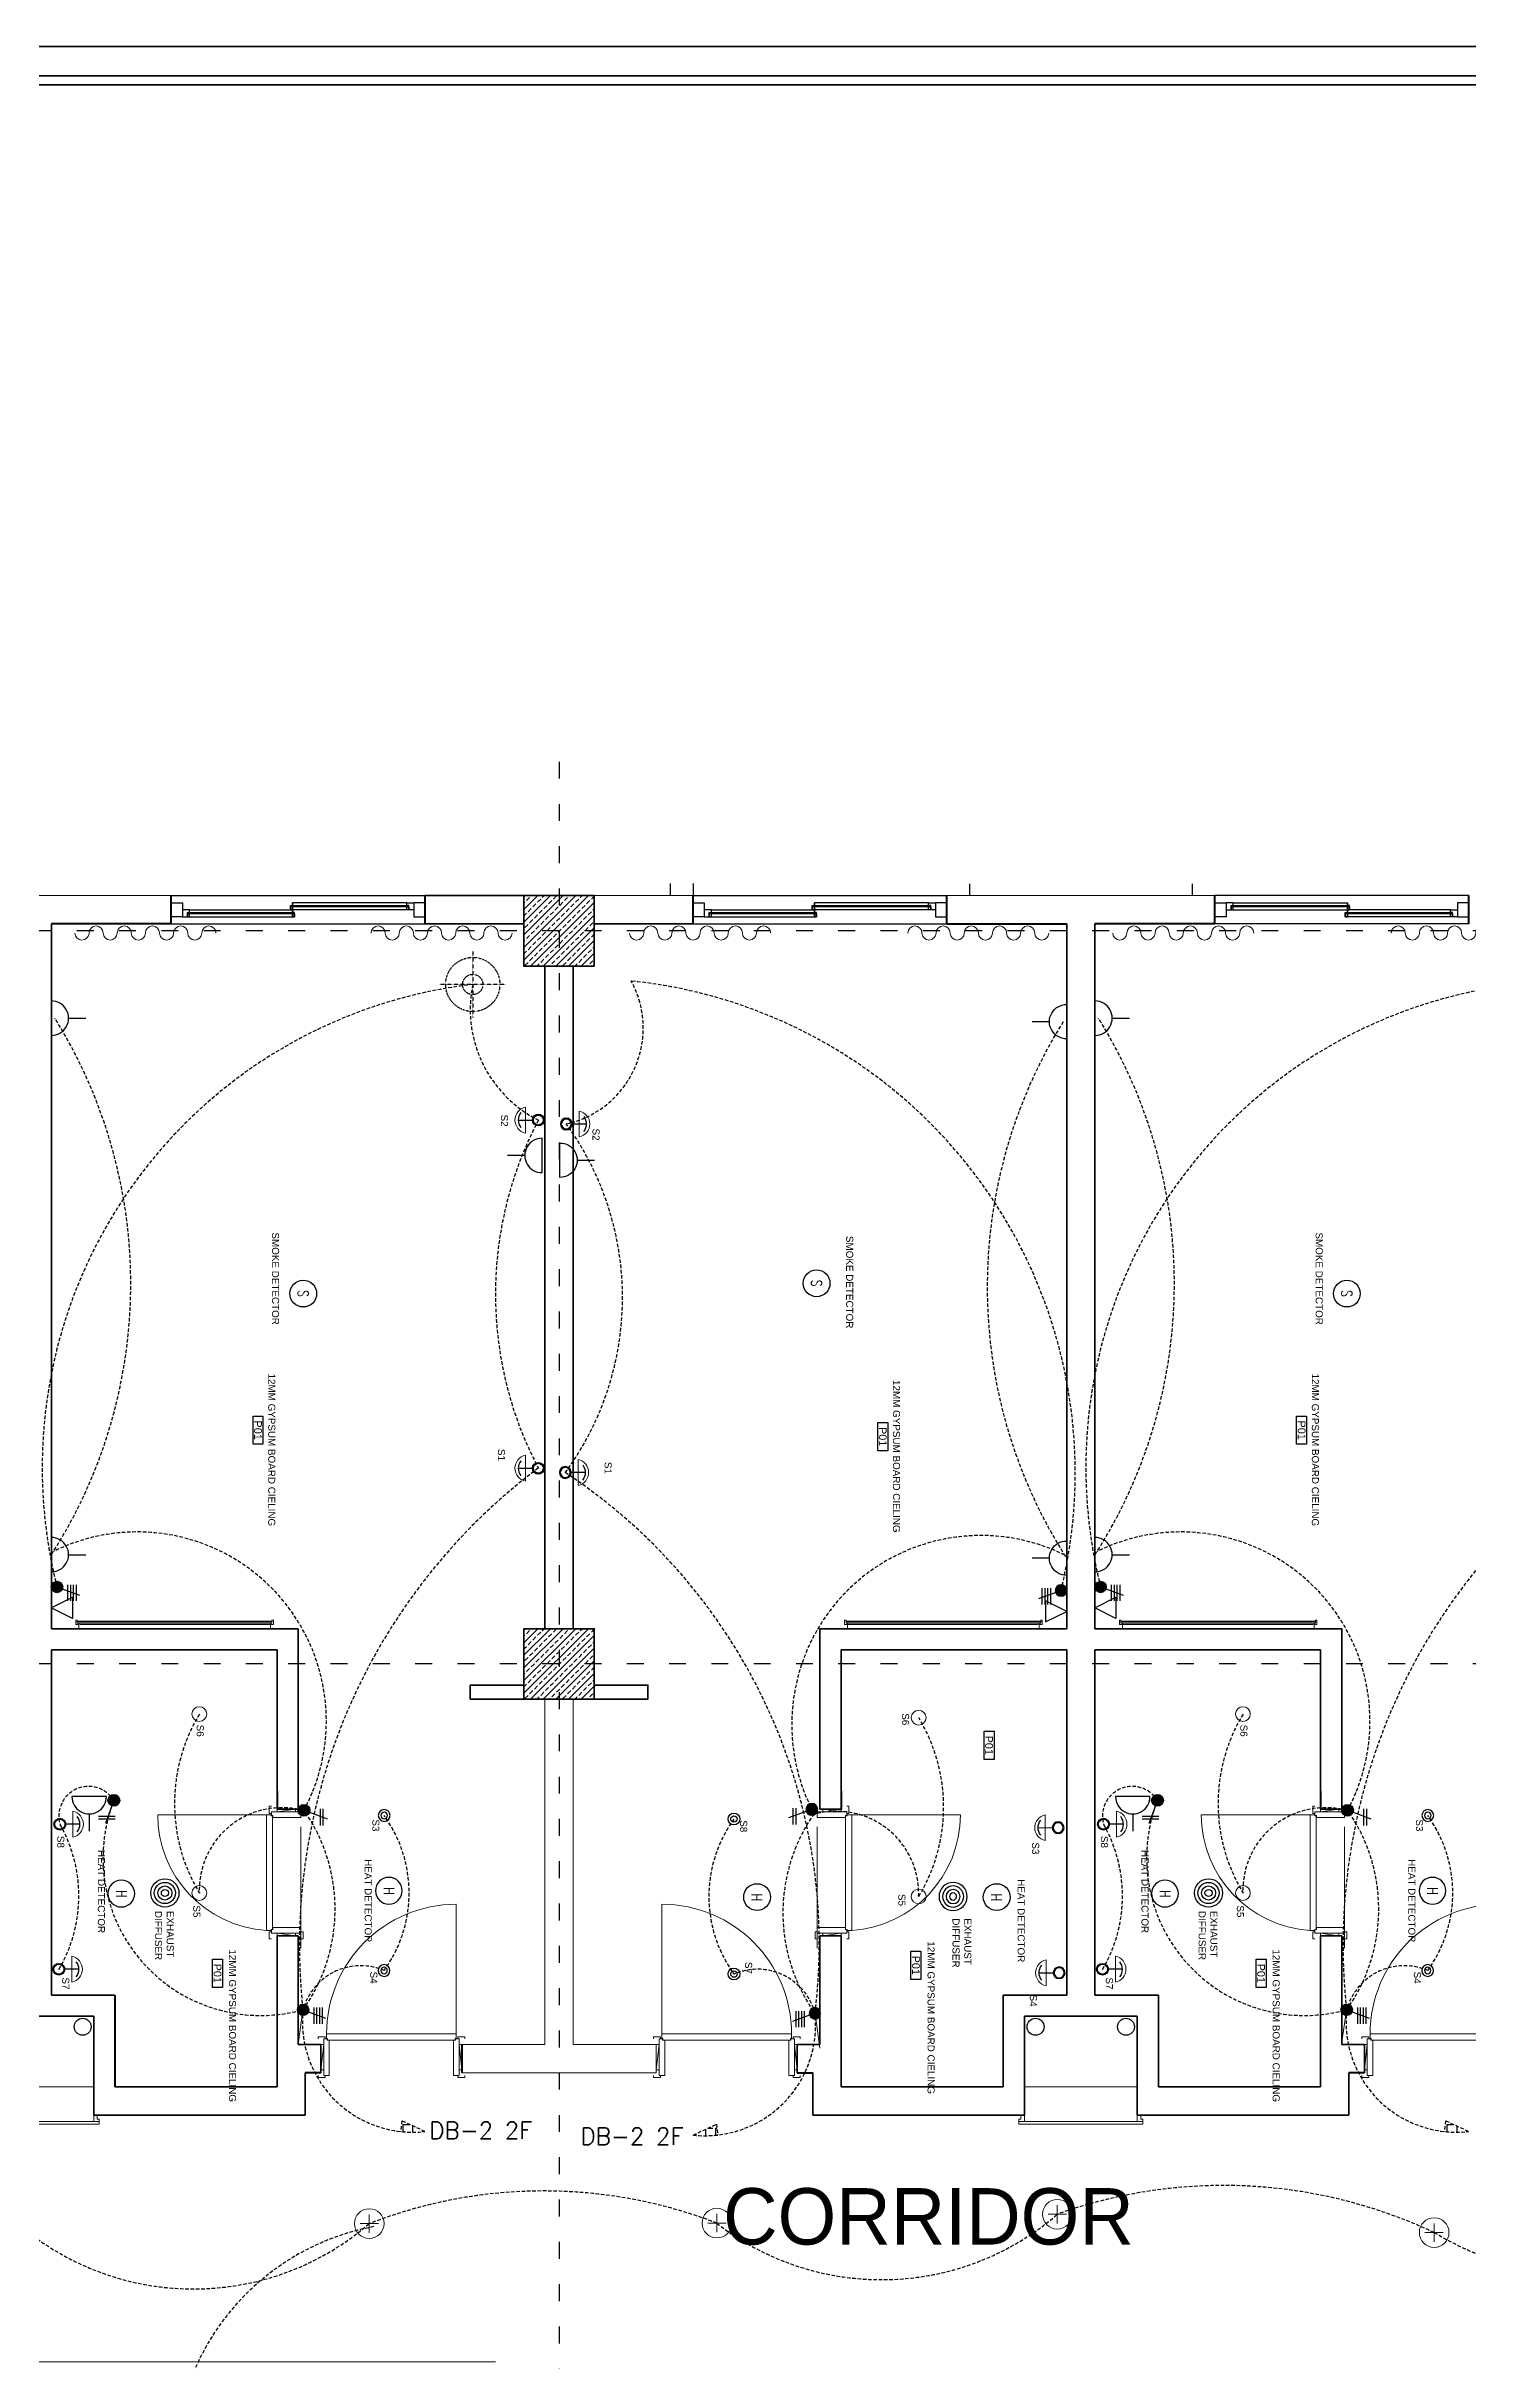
# Model space of a CAD drawing. Header units: millimetres. Extents: x -3207095 to 15275363, y 3702017 to 4798027.
# Drawn here: x 694425 to 695433, y 4471503 to 4473145 of the extents above; entities that cross this region are included whole.
import ezdxf
from ezdxf.enums import TextEntityAlignment as Align

# ---------------------------------------------------------------- set-up
doc = ezdxf.new("R2010")
doc.units = ezdxf.units.MM
for name, pattern in [('ACAD_ISO03W100', [30, 12, -18]), ('DUZ', [500, 500]), ('HIDDEN', [0.375, 0.25, -0.125]), ('HIDDEN2', [0.1875, 0.125, -0.0625])]:
    doc.linetypes.add(name, pattern=pattern)
doc.layers.get('0').update_dxf_attribs({"color": 1, "linetype": 'DUZ'})
for name, color, linetype in [('0 MC MAHAL', 94, 'Continuous'), ('a_aydinlatma', 5, 'Continuous'), ('a_olcu', 30, 'Continuous'), ('a_yazi', 105, 'Continuous'), ('AGAC', 116, 'Continuous'), ('EL-L-LS', 181, 'Continuous'), ('KOLTAR_F', 145, 'Continuous'), ('MH-EL-TEL', 222, 'Continuous'), ('OLCU', 1, 'Continuous'), ('PEN', 161, 'Continuous'), ('SMC-EL-FA', 33, 'Continuous'), ('SMC-EL-FA-TXT', 123, 'Continuous'), ('SMC-EL-L-LP', 22, 'Continuous'), ('SMC-EL-P', 160, 'Continuous'), ('SMC-TXT', 123, 'Continuous'), ('söve', 26, 'DUZ'), ('TESİSAT', 57, 'Continuous')]:
    doc.layers.add(name, color=color, linetype=linetype)
for name, color, linetype, lineweight in [('C LIGHT', 202, 'Continuous', 9), ('cam', 143, 'Continuous', 20), ('DUV', 220, 'Continuous', 50), ('DUVAR', 7, 'Continuous', 35), ('EL-L-WIR', 124, 'Continuous', 30), ('FE_MOBTEF.2', 33, 'Continuous', 18), ('FE_PERDE', 205, 'Continuous', 15), ('gor25', 142, 'Continuous', 25), ('iç duvar', 7, 'Continuous', 50), ('KAPEN', 151, 'Continuous', 9), ('KOLON_F', 3, 'Continuous', 35), ('Xref', 253, 'Continuous', 13)]:
    doc.layers.add(name, color=color, linetype=linetype, lineweight=lineweight)
doc.styles.add('ARIEL20S', font='arial.ttf')
doc.styles.add('ROMANS', font='romans.shx')
doc.styles.add('smc-1', font='simplex.shx')

# ---------------------------------------------------------------- blocks, each defined once
blk = doc.blocks.new('new block')
at = {"layer": 'KAPEN'}
for p, q in [((105202.053, 48261.86), (105202.02, 48261.86)), ((105202.053, 48261.853), (105202.053, 48261.86)), ((105202.063, 48261.853), (105202.053, 48261.853)), ((105202.063, 48261.047), (105202.063, 48261.853)), ((105201.25, 48261.04), (105202.053, 48261.04)), ((105202.053, 48261.047), (105202.063, 48261.047)), ((105202.053, 48261.04), (105202.053, 48261.047))]:
    blk.add_line(p, q, dxfattribs=at)
for points in [[(105202.02, 48261.04), (105202.02, 48261.86)], [(105202.055, 48261.92), (105202.04, 48261.92), (105202.04, 48261.87), (105202.055, 48261.87)], [(105202.225, 48261.88), (105202.225, 48261.9), (105202.095, 48261.88), (105202.095, 48261.9)], [(105202.265, 48261.92), (105202.28, 48261.92), (105202.28, 48261.87), (105202.265, 48261.87)], [(105202.055, 48260.98), (105202.04, 48260.98), (105202.04, 48261.03), (105202.055, 48261.03)], [(105202.225, 48261.02), (105202.225, 48261), (105202.095, 48261.02), (105202.095, 48261)], [(105202.265, 48260.98), (105202.28, 48260.98), (105202.28, 48261.03), (105202.265, 48261.03)]]:
    blk.add_lwpolyline(points, dxfattribs=at)
for points in [[(105202.055, 48261.88), (105202.055, 48261.855), (105202.065, 48261.855), (105202.065, 48261.84), (105202.265, 48261.84), (105202.265, 48261.88)], [(105202.055, 48261.02), (105202.055, 48261.045), (105202.065, 48261.045), (105202.065, 48261.06), (105202.265, 48261.06), (105202.265, 48261.02)]]:
    blk.add_lwpolyline(points, close=True, dxfattribs=at)
blk.add_arc((105202.071, 48261.04), 0.822, 93.6023, 180, dxfattribs=at)
blk = doc.blocks.new('K210')
for p, q in [((0.04, 0.985), (0.04, 0.032)), ((0.04, 0.032), (0.047, 0.032)), ((0.047, 0.032), (0.047, 0.022)), ((0.047, 0.022), (0.953, 0.022)), ((0.953, 0.032), (0.96, 0.032)), ((0.953, 0.022), (0.953, 0.032)), ((0.96, 0.032), (0.96, 0.065))]:
    blk.add_line(p, q)
for points in [[(-0.02, 0.03), (-0.02, 0.045), (0.03, 0.045), (0.03, 0.03)], [(0.04, 0.065), (0.96, 0.065)], [(1.02, 0.03), (1.02, 0.045), (0.97, 0.045), (0.97, 0.03)], [(0.02, -0.19), (0, -0.19), (0.02, -0.01), (0, -0.01)], [(0.98, -0.19), (1, -0.19), (0.98, -0.01), (1, -0.01)], [(-0.02, -0.23), (-0.02, -0.245), (0.03, -0.245), (0.03, -0.23)], [(1.02, -0.23), (1.02, -0.245), (0.97, -0.245), (0.97, -0.23)]]:
    blk.add_lwpolyline(points)
for points in [[(0.02, 0.03), (0.045, 0.03), (0.045, 0.02), (0.06, 0.02), (0.06, -0.23), (0.02, -0.23)], [(0.98, 0.03), (0.955, 0.03), (0.955, 0.02), (0.94, 0.02), (0.94, -0.23), (0.98, -0.23)]]:
    blk.add_lwpolyline(points, close=True)
blk.add_arc((0.04, 0.065), 0.92, 0, 90)
blk = doc.blocks.new('rgtkjıtdkfgölv')
at = {"layer": 'FE_MOBTEF.2'}
for p, q in [((104445.908, 48877.932), (104445.908, 48877.962)), ((104447.268, 48877.932), (104447.268, 48877.962)), ((104445.908, 48877.932), (104445.888, 48877.932)), ((104445.888, 48877.932), (104445.888, 48877.902)), ((104445.888, 48877.902), (104445.898, 48877.902)), ((104445.898, 48877.914), (104445.898, 48877.922)), ((104445.898, 48877.922), (104447.278, 48877.922)), ((104445.898, 48877.922), (104445.908, 48877.922)), ((104445.898, 48877.902), (104445.898, 48877.922)), ((104445.898, 48877.908), (104445.898, 48877.914)), ((104445.898, 48877.914), (104447.278, 48877.914)), ((104447.278, 48877.914), (104445.898, 48877.914)), ((104447.278, 48877.908), (104445.898, 48877.908)), ((104445.908, 48877.922), (104445.908, 48877.932)), ((104447.261, 48877.932), (104445.914, 48877.932)), ((104447.268, 48877.932), (104447.288, 48877.932)), ((104447.268, 48877.922), (104447.268, 48877.932)), ((104447.278, 48877.922), (104447.268, 48877.922)), ((104447.278, 48877.902), (104447.278, 48877.922)), ((104447.278, 48877.922), (104447.278, 48877.914)), ((104447.278, 48877.914), (104447.278, 48877.908)), ((104447.288, 48877.902), (104447.278, 48877.902)), ((104447.288, 48877.932), (104447.288, 48877.902))]:
    blk.add_line(p, q, dxfattribs=at)
blk = doc.blocks.new('GEN_BLOCK00601')
at = {"linetype": 'Continuous', "ltscale": 50}
for centre, start, end in [((50, 50), 0, 180), ((150, 50), 180, 0), ((250, 50), 0, 180), ((350, 50), 180, 0), ((450, 50), 0, 180), ((550, 50), 180, 0), ((650, 50), 0, 180), ((750, 50), 180, 0), ((850, 50), 0, 180), ((950, 50), 180, 0)]:
    blk.add_arc(centre, 50, start, end, dxfattribs=at)
for tag in ['FLOOR', 'Sfb']:
    blk.add_attdef(tag, (0, 0), '', height=1)
blk = doc.blocks.new('a_malzeme')
blk.add_lwpolyline([(-100, 70), (100, 70), (100, 0), (-100, 0), (-100, 70)])
at = {"style": 'ARIEL20S'}
blk.add_attdef('P01', text='', height=55, dxfattribs=at).set_placement((0, 35), align=Align.MIDDLE_CENTER)
blk = doc.blocks.new('ANEM')
at = {"layer": 'a_aydinlatma'}
for radius in [100, 75, 50, 25]:
    blk.add_circle((56721, 5587), radius, dxfattribs=at)
blk = doc.blocks.new('SD')
at = {"color": 140}
blk.add_circle((0, 0), 0.25, dxfattribs=at)
at = {"layer": 'SMC-EL-FA-TXT', "style": 'ROMANS', "width": 0.75}
blk.add_text('S', height=0.197, dxfattribs=at).set_placement((-0.066, -0.101, 0))
blk = doc.blocks.new('LIGHT3')
at = {"layer": 'SMC-EL-L-LP'}
blk.add_line((0.001, 0), (0, 0.235), dxfattribs=at)
for radius in [0.0975, 0.0825]:
    blk.add_circle((0, 0.332), radius, dxfattribs=at)
blk.add_arc((0, 0.2), 0.2, 231.5853, 308.8029, dxfattribs=at)
blk = doc.blocks.new('LS-1WAY-4G')
at = {"layer": 'EL-L-LS'}
blk.add_hatch(color=181, dxfattribs=at).paths.add_polyline_path([(0.092, 0.092, 1), (-0.092, 0.092, 1)])
at = {"layer": 'EL-L-LS', "color": 181}
for p, q in [((-0.036, 0.4), (0.223, 0.4)), ((0.031, 0.178), (0.132, 0.453)), ((-0.036, 0.354), (0.223, 0.354)), ((-0.036, 0.308), (0.223, 0.308)), ((-0.036, 0.263), (0.223, 0.263))]:
    blk.add_line(p, q, dxfattribs=at)
blk.add_circle((0, 0.092), 0.0917, dxfattribs=at)
blk = doc.blocks.new('LIGHT1')
at = {"linetype": 'Continuous'}
for radius in [0.11, 0.06]:
    blk.add_circle((0, 0), radius, dxfattribs=at)
blk = doc.blocks.new('A$C89dd7f61')
at = {"layer": 'SMC-EL-L-LP', "xscale": -38, "yscale": 38, "zscale": 38}
blk.add_blockref('LIGHT1', (0, 0), dxfattribs=at)
blk = doc.blocks.new('CL1')
at = {"layer": 'C LIGHT'}
blk.add_circle((0, 0), 5.25, dxfattribs=at)
blk = doc.blocks.new('HD')
at = {"color": 22}
blk.add_circle((0, 0), 0.25, dxfattribs=at)
at = {"layer": 'SMC-EL-FA-TXT', "color": 123, "style": 'ROMANS', "width": 0.75}
blk.add_text('H', height=0.197, dxfattribs=at).set_placement((-0.074, -0.096, 0))
blk = doc.blocks.new('S13A')
for p, q in [((0, 0.18), (0, 0.358)), ((-0.178, 0), (0.178, 0))]:
    blk.add_line(p, q)
blk.add_arc((0, 0.002), 0.178, 359.4023, 180.5977)
blk = doc.blocks.new('LS-1WAY-2G')
at = {"layer": 'SMC-EL-L-LP'}
blk.add_hatch(color=181, dxfattribs=at).paths.add_polyline_path([(0.092, 0.092, 1), (-0.092, 0.092, 1)])
at = {"layer": 'SMC-EL-L-LP', "color": 181}
for p, q in [((-0.021, 0.387), (0.237, 0.387)), ((0.031, 0.178), (0.132, 0.453)), ((-0.021, 0.342), (0.237, 0.342))]:
    blk.add_line(p, q, dxfattribs=at)
blk.add_circle((0, 0.092), 0.0917, dxfattribs=at)
blk = doc.blocks.new('A$C288ee9c8')
at = {"layer": 'a_aydinlatma', "linetype": 'HIDDEN', "ltscale": 10}
h = blk.add_hatch(dxfattribs=at)
h.set_pattern_fill('ANGLE', color=8)
h.set_pattern_definition([(0, (-694012.924, -4479302.351), (0, 6.985), [5.08, -1.905]), (90, (-694012.924, -4479302.351), (-6.985, 4e-16), [5.08, -1.905])])
h.paths.add_polyline_path([(818.7, 95), (811, 111.4), (818.6, 112.3, -0.055419)])
at = {"layer": 'a_aydinlatma', "color": 3, "linetype": 'HIDDEN', "ltscale": 10}
for p, q in [((811, 111.4), (818.6, 112.3)), ((818.7, 95), (811, 111.4))]:
    blk.add_line(p, q, dxfattribs=at)
at = {"layer": 'a_aydinlatma', "linetype": 'HIDDEN', "ltscale": 10}
for centre, radius, start, end in [((349, 15), 350.8, 76.2487, 174.124), ((586.1, 150), 122.5, 58.8129, 121.1871), ((647.4, 196.4), 58.4, 87.8918, 195.2638), ((683.3, -216.4), 400.7, 82.9628, 146.5996), ((743.4, 140.5), 42.3, 105.1019, 203.2178), ((649.5, 199.8), 93.8, 234.1169, 305.8831), ((33.5, -10.1), 69.6, 12.4474, 118.8317), ((224.6, -165.2), 210, 53.7613, 125.8826)]:
    blk.add_arc(centre, radius, start, end, dxfattribs=at)
at = {"layer": 'a_aydinlatma', "color": 3, "linetype": 'HIDDEN', "ltscale": 10}
for centre, radius, start, end in [((217.3, 659.8), 356.4, 238.0893, 302.6285), ((527.5, 298.9), 134.1, 153.7039, 298.1425), ((661.1, 281.6), 123.1, 235.1615, 305.395), ((740.9, 103.4), 78.3, 353.6906, 96.2336)]:
    blk.add_arc(centre, radius, start, end, dxfattribs=at)
at = {"layer": 'MH-EL-TEL'}
for p, q in [((447.2, 359.8), (439.7, 344.8)), ((454.7, 344.8), (447.2, 359.8)), ((439.7, 344.8), (454.7, 344.8))]:
    blk.add_line(p, q, dxfattribs=at)
at = {"layer": 'OLCU', "color": 252, "linetype": 'Continuous', "lineweight": 5, "true_color": 0x939598}
blk.add_line((732.4, 181.3), (757, 184.8), dxfattribs=at)
at = {"layer": 'SMC-EL-L-LP', "lineweight": 0}
for p, q in [((694.4, 345.2), (712.8, 345.2)), ((591.5, 344.5), (609.8, 344.5)), ((110.7, 14.1), (92.3, 14.1)), ((357.9, 13.4), (339.5, 13.4))]:
    blk.add_line(p, q, dxfattribs=at)
for centre, start, end in [((703.6, 347.1), 191.7871, 348.2129), ((600.7, 346.5), 191.7871, 348.2129), ((101.5, 12.2), 11.7871, 168.2129), ((348.7, 11.4), 11.7871, 168.2129)]:
    blk.add_arc(centre, 9.38, start, end, dxfattribs=at)
at = {"layer": 'a_aydinlatma', "xscale": -0.1, "yscale": 0.1, "zscale": 0.1, "rotation": 180}
blk.add_blockref('ANEM', (-5022.6, 837.9), dxfattribs=at)
at = {"layer": 'a_olcu', "xscale": 0.1, "yscale": 0.1, "zscale": 0.1}
for p in [(542.2, 301.2), (698.3, 249.3), (323.3, 225.8)]:
    blk.add_blockref('a_malzeme', p, dxfattribs=at).add_auto_attribs({'P01': 'P01'})
at = {"layer": 'C LIGHT', "linetype": 'Continuous', "xscale": -1, "rotation": 180}
for p in [(522.6, 254.8), (649.5, 254.8)]:
    blk.add_blockref('CL1', p, dxfattribs=at)
at = {"layer": 'EL-L-LS', "xscale": -45.60000005237816, "yscale": 45.60000005237816, "zscale": 45.60000005237816, "rotation": 180}
blk.add_blockref('LS-1WAY-2G', (587.7, 183.2), dxfattribs=at)
at = {"layer": 'EL-L-WIR', "xscale": -44.23680000000058, "yscale": 44.23680000000058, "zscale": 44.23680000000058, "rotation": 180}
for p in [(432.4, 359.8), (732.4, 185.3)]:
    blk.add_blockref('LS-1WAY-4G', p, dxfattribs=at)
at = {"layer": 'SMC-EL-FA', "xscale": 38, "yscale": 38, "zscale": 38, "rotation": 180}
for p in [(649.9, 310.1), (649.9, 140.2)]:
    blk.add_blockref('HD', p, dxfattribs=at)
at = {"layer": 'SMC-EL-FA', "xscale": 38, "yscale": 38, "zscale": 38}
blk.add_blockref('SD', (214.5, 182.4), dxfattribs=at)
at = {"layer": 'SMC-EL-L-LP', "lineweight": 0, "xscale": -42.74999999996362, "yscale": 42.74999999996362, "zscale": 42.74999999996362}
for p in [(600.7, 339.5), (703.6, 340.2)]:
    blk.add_blockref('LIGHT3', p, dxfattribs=at)
at = {"layer": 'SMC-EL-L-LP', "lineweight": 0, "xscale": -42.74999999996362, "yscale": 42.74999999996362, "zscale": 42.74999999996362, "rotation": 180}
for p in [(101.5, 19.1), (348.7, 18.4)]:
    blk.add_blockref('LIGHT3', p, dxfattribs=at)
at = {"layer": 'SMC-EL-P', "xscale": -68.51054328617874, "yscale": 68.51054328617874, "zscale": 68.51054328617874, "rotation": 180}
for p in [(28.9, 359.8), (409.5, 359.8)]:
    blk.add_blockref('S13A', p, dxfattribs=at)
at = {"layer": 'SMC-EL-P', "xscale": -68.51054328617874, "yscale": 68.51054328617874, "zscale": 68.51054328617874}
blk.add_blockref('S13A', (127.2, 0.3), dxfattribs=at)
at = {"layer": 'Xref', "xscale": -1, "rotation": 180}
for p in [(594.5, 123.8), (704.5, 123.8)]:
    blk.add_blockref('A$C89dd7f61', p, dxfattribs=at)
at = {"layer": 'a_yazi', "char_height": 5, "style": 'ARIEL20S'}
for s, insert, width, attachment_point in [('S3', (611.1, 340.2), 51.389, 1), ('HEAT DETECTOR', (637.2, 324.9), 143.239, 7), ('S4', (719.1, 338.6), 51.389, 1), ('EXHAUST DIFFUSER', (665, 292.1), 51.389, 1), ('12MM GYPSUM BOARD CIELING ', (681.3, 261), 143.239, 7), ('S6', (519.5, 248), 51.389, 1), ('12MM GYPSUM BOARD CIELING ', (283.1, 236.5), 143.239, 7), ('S5', (647.7, 245.4), 51.389, 1), ('SMOKE DETECTOR', (180.9, 203.3), 143.239, 7), ('S8', (595.4, 133.2), 51.389, 1), ('S7', (695.9, 136.7), 51.389, 1), ('S1', (341.2, 37.1), 51.389, 1), ('S2', (104.7, 28.5), 51.389, 1)]:
    blk.add_mtext(s, dxfattribs=dict(at, insert=insert, width=width, attachment_point=attachment_point))
blk = doc.blocks.new('A$C7aefd928')
at = {"layer": 'a_aydinlatma', "linetype": 'HIDDEN', "ltscale": 10}
h = blk.add_hatch(dxfattribs=at)
h.set_pattern_fill('ANGLE', color=8)
h.set_pattern_definition([(0, (-693994.367, -4479887.279), (0, 6.985), [5.08, -1.905]), (90, (-693994.367, -4479887.279), (-6.985, 4e-16), [5.08, -1.905])])
h.paths.add_polyline_path([(837.2, 271.4), (829.6, 255), (837.2, 254.1, 0.055419)])
at = {"layer": 'a_aydinlatma', "linetype": 'HIDDEN2'}
for p, q in [((23.5, 328.8), (23.5, 281.7)), ((0, 305.3), (47, 305.3))]:
    blk.add_line(p, q, dxfattribs=at)
at = {"layer": 'a_aydinlatma', "color": 3, "linetype": 'HIDDEN', "ltscale": 10}
for p, q in [((837.2, 271.4), (829.6, 255)), ((829.6, 255), (837.2, 254.1))]:
    blk.add_line(p, q, dxfattribs=at)
at = {"layer": 'a_aydinlatma', "linetype": 'HIDDEN2'}
for radius in [19.2, 7.2]:
    blk.add_circle((23.5, 305.3), radius, dxfattribs=at)
at = {"layer": 'a_aydinlatma', "linetype": 'HIDDEN', "ltscale": 10}
for centre, radius, start, end in [((41.1, 391.6), 88.1, 258.5011, 333.1564), ((243.2, 587.1), 265.7, 242.3098, 297.7005), ((705.2, 605.5), 423.1, 216.8454, 276.1897), ((366.4, 345.2), 345.2, 186.6453, 284.1662), ((668, 166.4), 93.8, 54.1169, 125.8831), ((761.9, 225.8), 42.3, 156.7822, 254.8981), ((643.1, 154.9), 111.8, 248.5847, 15.5788), ((665.9, 169.8), 58.4, 164.7362, 272.1082), ((604.6, 216.3), 122.5, 238.8129, 301.1871), ((613.5, 32.9), 21.1, 121.94, 285.5579), ((670.1, -77.2), 103.2, 59.6797, 119.5515)]:
    blk.add_arc(centre, radius, start, end, dxfattribs=at)
at = {"layer": 'a_aydinlatma', "color": 3, "linetype": 'HIDDEN', "ltscale": 10}
for centre, radius, start, end in [((759.4, 262.8), 78.3, 263.7664, 6.3094), ((546, 67.4), 134.1, 61.8575, 206.2961), ((679.6, 84.6), 123.1, 54.605, 124.8385), ((235.8, -293.6), 356.4, 57.3715, 121.9107)]:
    blk.add_arc(centre, radius, start, end, dxfattribs=at)
at = {"layer": 'MH-EL-TEL'}
for p, q in [((465.7, 6.4), (458.2, 21.4)), ((458.2, 21.4), (473.2, 21.4)), ((473.2, 21.4), (465.7, 6.4))]:
    blk.add_line(p, q, dxfattribs=at)
at = {"layer": 'OLCU', "color": 252, "linetype": 'Continuous', "lineweight": 5, "true_color": 0x939598}
blk.add_line((750.9, 184.9), (775.5, 181.4), dxfattribs=at)
at = {"layer": 'SMC-EL-L-LP', "lineweight": 0}
for p, q in [((128.9, 342.6), (110.6, 342.6)), ((375.9, 342.7), (357.5, 342.7)), ((610, 21.7), (628.3, 21.7)), ((712.9, 21), (731.3, 21))]:
    blk.add_line(p, q, dxfattribs=at)
for centre, start, end in [((119.7, 344.6), 191.7871, 348.2129), ((366.7, 344.6), 191.7871, 348.2129), ((619.2, 19.8), 11.7871, 168.2129), ((722.1, 19.1), 11.7871, 168.2129)]:
    blk.add_arc(centre, 9.38, start, end, dxfattribs=at)
at = {"layer": 'a_aydinlatma', "xscale": 0.1, "yscale": 0.1, "zscale": 0.1}
blk.add_blockref('ANEM', (-5004.1, -471.7), dxfattribs=at)
at = {"layer": 'a_olcu', "xscale": 0.1, "yscale": 0.1, "zscale": 0.1}
for p in [(339.7, 149.5), (725, 120.8)]:
    blk.add_blockref('a_malzeme', p, dxfattribs=at).add_auto_attribs({'P01': 'P01'})
at = {"layer": 'C LIGHT', "linetype": 'Continuous'}
for p in [(541.1, 111.4), (668, 111.4)]:
    blk.add_blockref('CL1', p, dxfattribs=at)
at = {"layer": 'EL-L-LS', "xscale": 45.60000005237816, "yscale": 45.60000005237816, "zscale": 45.60000005237816}
blk.add_blockref('LS-1WAY-2G', (609.3, 181.4), dxfattribs=at)
at = {"layer": 'EL-L-LS', "xscale": 45.60000005237816, "yscale": 45.60000005237816, "zscale": 45.60000005237816, "rotation": 270}
blk.add_blockref('LS-1WAY-2G', (598.1, 50.8), dxfattribs=at)
at = {"layer": 'EL-L-WIR', "xscale": 44.23680000000058, "yscale": 44.23680000000058, "zscale": 44.23680000000058}
for p in [(750.9, 180.9), (450.9, 6.4)]:
    blk.add_blockref('LS-1WAY-4G', p, dxfattribs=at)
at = {"layer": 'SMC-EL-FA', "yscale": 38, "zscale": 38}
for name, p, xscale in [('HD', (666.4, 245.8), -38), ('SD', (242.8, 185.1), 38), ('HD', (668.4, 56.1), -38)]:
    blk.add_blockref(name, p, dxfattribs=dict(at, xscale=xscale))
at = {"layer": 'SMC-EL-L-LP', "lineweight": 0, "xscale": 42.74999999996362, "yscale": 42.74999999996362, "zscale": 42.74999999996362}
for p in [(119.7, 337.6), (366.7, 337.6)]:
    blk.add_blockref('LIGHT3', p, dxfattribs=at)
at = {"layer": 'SMC-EL-L-LP', "lineweight": 0, "xscale": 42.74999999996362, "yscale": 42.74999999996362, "zscale": 42.74999999996362, "rotation": 180}
for p in [(619.2, 26.7), (722.1, 26)]:
    blk.add_blockref('LIGHT3', p, dxfattribs=at)
at = {"layer": 'SMC-EL-P', "xscale": 68.51054328617874, "yscale": 68.51054328617874, "zscale": 68.51054328617874}
for p, rotation in [((144.8, 354.5), 180), ((599.6, 33.3), 270)]:
    blk.add_blockref('S13A', p, dxfattribs=dict(at, rotation=rotation))
for p in [(47.4, 6.4), (428, 6.4)]:
    blk.add_blockref('S13A', p, dxfattribs=at)
at = {"layer": 'Xref'}
for p in [(613, 242.5), (723, 242.4)]:
    blk.add_blockref('A$C89dd7f61', p, dxfattribs=at)
at = {"layer": 'a_yazi', "char_height": 5, "style": 'ARIEL20S'}
for s, insert, width, attachment_point in [('S2', (115.8, 330.3), 51.389, 1), ('S1', (353, 328.2), 51.389, 1), ('S3', (615.8, 239.1), 51.389, 1), ('HEAT DETECTOR', (644, 228.6), 143.239, 7), ('S4', (723.8, 237.6), 51.389, 1), ('SMOKE DETECTOR', (199.4, 162.9), 143.239, 7), ('12MM GYPSUM BOARD CIELING ', (299.5, 160.2), 143.239, 7), ('12MM GYPSUM BOARD CIELING ', (708, 132.4), 143.239, 7), ('S6', (548.6, 114.6), 51.389, 1), ('S5', (676.8, 112.1), 51.389, 1), ('EXHAUST DIFFUSER', (680.7, 93.3), 51.389, 1), ('HEAT DETECTOR', (637.5, 39.4), 143.239, 7), ('S7', (727.9, 19.2), 51.389, 1), ('S8', (627.5, 15.7), 51.389, 1)]:
    blk.add_mtext(s, dxfattribs=dict(at, insert=insert, width=width, attachment_point=attachment_point))
blk = doc.blocks.new('CL4')
at = {"layer": 'C LIGHT', "color": 3}
for p, q in [((-3.25, 0), (3.25, 0)), ((0, 3.25), (0, -3.25))]:
    blk.add_line(p, q, dxfattribs=at)
at = {"layer": 'C LIGHT'}
blk.add_circle((0, 0), 5.25, dxfattribs=at)

msp = doc.modelspace()

# ---------------------------------------------------------------- hatches: boundary and pattern name
at = {"layer": 'KOLTAR_F'}
h = msp.add_hatch(dxfattribs=at)
h.set_pattern_fill('ANSI33', color=256, style=0)
h.set_pattern_definition([(45, (34179.8884, -31869.6676), (-4.4901280605, 4.4901280605), []), (45, (34184.3785, -31869.6676), (-4.4901280605, 4.4901280605), [3.175, -1.5875])])
h.paths.add_polyline_path([(694763.4, 4472542.8), (694813.4, 4472542.8), (694813.4, 4472492.8), (694763.4, 4472492.8)])
h = msp.add_hatch(dxfattribs=at)
h.set_pattern_fill('ANSI33', color=256, style=0)
h.set_pattern_definition([(45, (34179.8884, -32389.6676), (-4.4901280605, 4.4901280605), []), (45, (34184.3785, -32389.6676), (-4.4901280605, 4.4901280605), [3.175, -1.5875])])
h.paths.add_polyline_path([(694763.4, 4472022.8), (694813.4, 4472022.8), (694813.4, 4471972.8), (694763.4, 4471972.8)])

# ---------------------------------------------------------------- linework, layer by layer
at = {"color": 232, "linetype": 'ACAD_ISO03W100'}
for p, q in [((694788.4, 4472637.8), (694788.4, 4469507.8)), ((697128.4, 4472517.8), (693188.4, 4472517.8)), ((697128.4, 4471997.8), (693188.4, 4471997.8))]:
    msp.add_line(p, q, dxfattribs=at)
at = {"layer": 'a_aydinlatma', "linetype": 'HIDDEN', "ltscale": 10}
for centre, radius, start, end in [((694777.5, 4471282), 341.9, 68.946, 111.2034), ((695259.5, 4471277.1), 350.7, 64.7928, 109.6178), ((694529.2, 4471745), 190.6, 232.1838, 310.8205), ((694689, 4471428.3), 173.3, 100.6938, 285.2131), ((695017.1, 4471751.6), 190.6, 232.1838, 310.8205), ((695530.9, 4471799.4), 238.5, 239.2376, 298.8788)]:
    msp.add_arc(centre, radius, start, end, dxfattribs=at)
at = {"layer": 'AGAC'}
for p, q in [((694513.4, 4472542.8), (694693.4, 4472542.8)), ((694883.4, 4472542.8), (695063.4, 4472542.8)), ((695433.4, 4472542.8), (695253.4, 4472542.8)), ((694513.4, 4472522.8), (694693.4, 4472522.8)), ((694883.4, 4472522.8), (695063.4, 4472522.8)), ((695433.4, 4472522.8), (695253.4, 4472522.8))]:
    msp.add_line(p, q, dxfattribs=at)
at = {"layer": 'cam'}
for p, q in [((694681.9, 4472535.8), (694597.9, 4472535.8)), ((694681.9, 4472535.3), (694597.9, 4472535.3)), ((694681.9, 4472534.8), (694597.9, 4472534.8)), ((695051.9, 4472535.8), (694967.9, 4472535.8)), ((695051.9, 4472535.3), (694967.9, 4472535.3)), ((695051.9, 4472534.8), (694967.9, 4472534.8)), ((695264.9, 4472535.8), (695348.9, 4472535.8)), ((695264.9, 4472535.3), (695348.9, 4472535.3)), ((695264.9, 4472534.8), (695348.9, 4472534.8)), ((694524.9, 4472530.8), (694600.9, 4472530.8)), ((694524.9, 4472530.3), (694600.9, 4472530.3)), ((694524.9, 4472529.8), (694600.9, 4472529.8)), ((694894.9, 4472530.8), (694970.9, 4472530.8)), ((694894.9, 4472530.3), (694970.9, 4472530.3)), ((694894.9, 4472529.8), (694970.9, 4472529.8)), ((695421.9, 4472530.8), (695345.9, 4472530.8)), ((695421.9, 4472530.3), (695345.9, 4472530.3)), ((695421.9, 4472529.8), (695345.9, 4472529.8))]:
    msp.add_line(p, q, dxfattribs=at)
at = {"layer": 'DUV'}
for p, q in [((694513.4, 4472522.8), (694513.4, 4472542.8)), ((694513.4, 4472522.8), (694513.4, 4472542.8)), ((694513.4, 4472522.8), (694513.4, 4472542.8)), ((694693.4, 4472522.8), (694693.4, 4472542.8)), ((694693.4, 4472522.8), (694693.4, 4472542.8)), ((694693.4, 4472522.8), (694693.4, 4472542.8)), ((694883.4, 4472522.8), (694883.4, 4472542.8)), ((695063.4, 4472522.8), (695063.4, 4472542.8)), ((695253.4, 4472522.8), (695253.4, 4472542.8)), ((695433.4, 4472522.8), (695433.4, 4472542.8)), ((694513.4, 4472522.8), (694428.4, 4472522.8)), ((695063.4, 4472522.8), (695148.4, 4472522.8)), ((695253.4, 4472522.8), (695168.4, 4472522.8)), ((694588.4, 4471907.8), (694588.4, 4471894.8)), ((694988.4, 4471907.8), (694988.4, 4471894.8)), ((695328.4, 4471907.8), (695328.4, 4471894.8)), ((694473.4, 4471762.8), (694473.4, 4471697.8)), ((694719.5, 4471727.8), (694719.5, 4471707.8)), ((694619.5, 4471707.8), (694608.4, 4471707.8)), ((694957.3, 4471707.8), (694968.4, 4471707.8)), ((695359.5, 4471707.8), (695348.4, 4471707.8))]:
    msp.add_line(p, q, dxfattribs=at)
at = {"layer": 'DUVAR'}
for p, q in [((694513.4, 4472522.8), (694513.4, 4472542.8)), ((694693.4, 4472542.8), (694763.4, 4472542.8)), ((694693.4, 4472522.8), (694693.4, 4472542.8)), ((694883.4, 4472522.8), (694883.4, 4472542.8)), ((695063.4, 4472522.8), (695063.4, 4472542.8)), ((695253.4, 4472522.8), (695253.4, 4472542.8)), ((695433.4, 4472522.8), (695433.4, 4472542.8)), ((694428.4, 4472522.8), (694428.4, 4472022.8)), ((694428.4, 4472522.8), (694513.4, 4472522.8)), ((694693.4, 4472522.8), (694763.4, 4472522.8)), ((694883.4, 4472522.8), (694813.4, 4472522.8)), ((695148.4, 4472522.8), (695063.4, 4472522.8)), ((695148.4, 4472522.8), (695148.4, 4472022.8)), ((695168.4, 4472522.8), (695168.4, 4472022.8)), ((695168.4, 4472522.8), (695253.4, 4472522.8)), ((694778.4, 4472492.8), (694778.4, 4472022.8)), ((694798.4, 4472492.8), (694798.4, 4472022.8)), ((694603.4, 4472022.8), (694428.4, 4472022.8)), ((694603.4, 4472022.8), (694603.4, 4471894.8)), ((694973.4, 4472022.8), (695148.4, 4472022.8)), ((694973.4, 4472022.8), (694973.4, 4471894.8)), ((695343.4, 4472022.8), (695168.4, 4472022.8)), ((695343.4, 4472022.8), (695343.4, 4471894.8)), ((694428.4, 4472007.8), (694428.4, 4471762.8)), ((694588.4, 4472007.8), (694428.4, 4472007.8)), ((694588.4, 4472007.8), (694588.4, 4471894.8)), ((694988.4, 4472007.8), (695148.4, 4472007.8)), ((694988.4, 4472007.8), (694988.4, 4471894.8)), ((695148.4, 4472007.8), (695148.4, 4471762.8)), ((695168.4, 4472007.8), (695168.4, 4471762.8)), ((695328.4, 4472007.8), (695168.4, 4472007.8)), ((695328.4, 4472007.8), (695328.4, 4471894.8)), ((694588.4, 4471894.8), (694603.4, 4471894.8)), ((694988.4, 4471894.8), (694973.4, 4471894.8)), ((695328.4, 4471894.8), (695343.4, 4471894.8)), ((694588.4, 4471804.8), (694588.4, 4471697.8)), ((694603.4, 4471804.8), (694588.4, 4471804.8)), ((694603.4, 4471804.8), (694603.4, 4471727.8)), ((694973.4, 4471804.8), (694973.4, 4471727.8)), ((694973.4, 4471804.8), (694988.4, 4471804.8)), ((694988.4, 4471804.8), (694988.4, 4471697.8)), ((695328.4, 4471804.8), (695328.4, 4471697.8)), ((695343.4, 4471804.8), (695328.4, 4471804.8)), ((695343.4, 4471804.8), (695343.4, 4471727.8)), ((694428.4, 4471762.8), (694473.4, 4471762.8)), ((694473.4, 4471762.8), (694473.4, 4471697.8)), ((695148.4, 4471762.8), (695103.4, 4471762.8)), ((695103.4, 4471762.8), (695103.4, 4471697.8)), ((695168.4, 4471762.8), (695213.4, 4471762.8)), ((695213.4, 4471762.8), (695213.4, 4471697.8)), ((694458.4, 4471747.8), (694378.4, 4471747.8)), ((694458.4, 4471747.8), (694458.4, 4471677.8)), ((695198.4, 4471747.8), (695118.4, 4471747.8)), ((695118.4, 4471747.8), (695118.4, 4471677.8)), ((695118.4, 4471747.8), (695198.4, 4471747.8)), ((695198.4, 4471747.8), (695198.4, 4471677.8)), ((694619.5, 4471727.8), (694603.4, 4471727.8)), ((694619.5, 4471727.8), (694619.5, 4471707.8)), ((694957.3, 4471727.8), (694973.4, 4471727.8)), ((694957.3, 4471727.8), (694957.3, 4471707.8)), ((695359.5, 4471727.8), (695343.4, 4471727.8)), ((695359.5, 4471727.8), (695359.5, 4471707.8)), ((694473.4, 4471697.8), (694588.4, 4471697.8)), ((694608.4, 4471707.8), (694608.4, 4471677.8)), ((694608.4, 4471707.8), (694619.5, 4471707.8)), ((694968.4, 4471707.8), (694957.3, 4471707.8)), ((694968.4, 4471707.8), (694968.4, 4471677.8)), ((695103.4, 4471697.8), (694988.4, 4471697.8)), ((695213.4, 4471697.8), (695328.4, 4471697.8)), ((695348.4, 4471707.8), (695348.4, 4471677.8)), ((695348.4, 4471707.8), (695359.5, 4471707.8)), ((694458.4, 4471677.8), (694608.4, 4471677.8)), ((695118.4, 4471677.8), (694968.4, 4471677.8)), ((695198.4, 4471677.8), (695348.4, 4471677.8))]:
    msp.add_line(p, q, dxfattribs=at)
for points in [[(691547.6, 4473145.3), (698747.6, 4473145.3), (698747.6, 4468345.3), (691547.6, 4468345.3)], [(691568.6, 4473124.3), (698726.6, 4473124.3), (698726.6, 4468366.3), (691568.6, 4468366.3)], [(691574.9, 4473118), (698720.3, 4473118), (698720.3, 4468372.6), (691574.9, 4468372.6)]]:
    msp.add_lwpolyline(points, close=True, dxfattribs=at)
for points in [[(694763.4, 4471972.8), (694725.4, 4471972.8), (694725.4, 4471982.8), (694763.4, 4471982.8)], [(694813.4, 4471972.8), (694851.4, 4471972.8), (694851.4, 4471982.8), (694813.4, 4471982.8)]]:
    msp.add_lwpolyline(points, dxfattribs=at)
at = {"layer": 'gor25'}
for p, q in [((694526.4, 4472532.8), (694599.4, 4472532.8)), ((694680.4, 4472537.8), (694599.4, 4472537.8)), ((694680.4, 4472532.8), (694599.4, 4472532.8)), ((694896.4, 4472532.8), (694969.4, 4472532.8)), ((695050.4, 4472537.8), (694969.4, 4472537.8)), ((695050.4, 4472532.8), (694969.4, 4472532.8)), ((695266.4, 4472537.8), (695347.4, 4472537.8)), ((695266.4, 4472532.8), (695347.4, 4472532.8)), ((695420.4, 4472532.8), (695347.4, 4472532.8)), ((694526.4, 4472527.8), (694599.4, 4472527.8)), ((694896.4, 4472527.8), (694969.4, 4472527.8)), ((695420.4, 4472527.8), (695347.4, 4472527.8))]:
    msp.add_line(p, q, dxfattribs=at)
at = {"layer": 'iç duvar', "color": 7, "lineweight": 18}
for p, q in [((694323.4, 4472542.8), (694513.4, 4472542.8)), ((694883.4, 4472542.8), (694813.4, 4472542.8)), ((695063.4, 4472542.8), (695253.4, 4472542.8)), ((695253.4, 4472542.8), (695063.4, 4472542.8)), ((694778.4, 4471972.8), (694778.4, 4471727.8)), ((694798.4, 4471972.8), (694798.4, 4471727.8)), ((694719.5, 4471727.8), (694778.4, 4471727.8)), ((694857.3, 4471727.8), (694798.4, 4471727.8)), ((694857.3, 4471727.8), (694857.3, 4471707.8)), ((694719.5, 4471707.8), (694798.4, 4471707.8)), ((694857.3, 4471707.8), (694783.4, 4471707.8))]:
    msp.add_line(p, q, dxfattribs=at)
at = {"layer": 'iç duvar', "color": 252, "linetype": 'Continuous', "lineweight": 5, "true_color": 0x939598}
msp.add_line((694743.4, 4471502.8), (694373.4, 4471502.8), dxfattribs=at)
at = {"layer": 'KAPEN'}
for p, q in [((694605.4, 4471796.1), (694605.4, 4471882.3)), ((694971.4, 4471796.1), (694971.4, 4471882.3)), ((695345.4, 4471796.1), (695345.4, 4471882.3)), ((694378.4, 4471697.8), (694458.4, 4471697.8)), ((695118.4, 4471697.8), (695198.4, 4471697.8)), ((695198.4, 4471697.8), (695118.4, 4471697.8))]:
    msp.add_line(p, q, dxfattribs=at)
for points in [[(694458.4, 4471673.3), (694462.4, 4471673.3), (694462.4, 4471674.8), (694460.9, 4471674.8), (694460.9, 4471677.8), (694458.4, 4471677.8), (694458.4, 4471673.3)], [(694458.4, 4471673.3), (694462.4, 4471673.3), (694462.4, 4471674.8), (694460.9, 4471674.8), (694460.9, 4471677.8), (694458.4, 4471677.8), (694458.4, 4471673.3)], [(695118.4, 4471673.3), (695114.4, 4471673.3), (695114.4, 4471674.8), (695115.9, 4471674.8), (695115.9, 4471677.8), (695118.4, 4471677.8), (695118.4, 4471673.3)], [(695198.4, 4471673.3), (695202.4, 4471673.3), (695202.4, 4471674.8), (695200.9, 4471674.8), (695200.9, 4471677.8), (695198.4, 4471677.8), (695198.4, 4471673.3)]]:
    msp.add_lwpolyline(points, close=True, dxfattribs=at)
for points in [[(694418.4, 4471673.3), (694462.4, 4471673.3), (694462.4, 4471671.3), (694418.4, 4471671.3)], [(695158.4, 4471673.3), (695114.4, 4471673.3), (695114.4, 4471671.3), (695158.4, 4471671.3)], [(695158.4, 4471673.3), (695202.4, 4471673.3), (695202.4, 4471671.3), (695158.4, 4471671.3)]]:
    msp.add_lwpolyline(points, dxfattribs=at)
at = {"layer": 'KOLON_F'}
for points in [[(694763.4, 4472542.8), (694813.4, 4472542.8), (694813.4, 4472492.8), (694763.4, 4472492.8)], [(694763.4, 4472022.8), (694813.4, 4472022.8), (694813.4, 4471972.8), (694763.4, 4471972.8)]]:
    msp.add_lwpolyline(points, close=True, dxfattribs=at)
at = {"layer": 'PEN'}
for points in [[(694521.4, 4472537.8), (694521.4, 4472537.8), (694521.4, 4472527.8), (694513.4, 4472527.8), (694513.4, 4472527.8), (694513.4, 4472537.8), (694513.4, 4472537.8), (694513.4, 4472537.8), (694521.4, 4472537.8)], [(694521.4, 4472532.8), (694521.4, 4472532.8), (694521.4, 4472527.8), (694524.9, 4472527.8), (694524.9, 4472529.8), (694524.9, 4472530.8), (694526.4, 4472530.8), (694526.4, 4472532.8), (694521.4, 4472532.8)], [(694599.4, 4472537.8), (694599.4, 4472537.8), (694599.4, 4472532.8), (694597.9, 4472532.8), (694597.9, 4472534.8), (694597.9, 4472535.8), (694599.4, 4472535.8), (694599.4, 4472537.8), (694599.4, 4472537.8)], [(694597.9, 4472532.8), (694599.4, 4472532.8), (694599.4, 4472534.8), (694597.9, 4472534.8)], [(694599.4, 4472532.8), (694599.4, 4472532.8), (694599.4, 4472527.8), (694600.9, 4472527.8), (694600.9, 4472529.8), (694600.9, 4472530.8), (694599.4, 4472530.8), (694599.4, 4472532.8), (694599.4, 4472532.8)], [(694685.4, 4472537.8), (694685.4, 4472537.8), (694685.4, 4472532.8), (694681.9, 4472532.8), (694681.9, 4472534.8), (694681.9, 4472535.8), (694680.4, 4472535.8), (694680.4, 4472537.8), (694685.4, 4472537.8)], [(694681.9, 4472532.8), (694680.4, 4472532.8), (694680.4, 4472534.8), (694681.9, 4472534.8)], [(694685.4, 4472537.8), (694685.4, 4472537.8), (694685.4, 4472527.8), (694693.4, 4472527.8), (694693.4, 4472527.8), (694693.4, 4472537.8), (694693.4, 4472537.8), (694693.4, 4472537.8), (694685.4, 4472537.8)], [(694891.4, 4472537.8), (694891.4, 4472537.8), (694891.4, 4472527.8), (694883.4, 4472527.8), (694883.4, 4472527.8), (694883.4, 4472537.8), (694883.4, 4472537.8), (694883.4, 4472537.8), (694891.4, 4472537.8)], [(694891.4, 4472532.8), (694891.4, 4472532.8), (694891.4, 4472527.8), (694894.9, 4472527.8), (694894.9, 4472529.8), (694894.9, 4472530.8), (694896.4, 4472530.8), (694896.4, 4472532.8), (694891.4, 4472532.8)], [(694969.4, 4472537.8), (694969.4, 4472537.8), (694969.4, 4472532.8), (694967.9, 4472532.8), (694967.9, 4472534.8), (694967.9, 4472535.8), (694969.4, 4472535.8), (694969.4, 4472537.8), (694969.4, 4472537.8)], [(694967.9, 4472532.8), (694969.4, 4472532.8), (694969.4, 4472534.8), (694967.9, 4472534.8)], [(694969.4, 4472532.8), (694969.4, 4472532.8), (694969.4, 4472527.8), (694970.9, 4472527.8), (694970.9, 4472529.8), (694970.9, 4472530.8), (694969.4, 4472530.8), (694969.4, 4472532.8), (694969.4, 4472532.8)], [(695055.4, 4472537.8), (695055.4, 4472537.8), (695055.4, 4472532.8), (695051.9, 4472532.8), (695051.9, 4472534.8), (695051.9, 4472535.8), (695050.4, 4472535.8), (695050.4, 4472537.8), (695055.4, 4472537.8)], [(695051.9, 4472532.8), (695050.4, 4472532.8), (695050.4, 4472534.8), (695051.9, 4472534.8)], [(695055.4, 4472537.8), (695055.4, 4472537.8), (695055.4, 4472527.8), (695063.4, 4472527.8), (695063.4, 4472527.8), (695063.4, 4472537.8), (695063.4, 4472537.8), (695063.4, 4472537.8), (695055.4, 4472537.8)], [(695261.4, 4472537.8), (695261.4, 4472537.8), (695261.4, 4472527.8), (695253.4, 4472527.8), (695253.4, 4472527.8), (695253.4, 4472537.8), (695253.4, 4472537.8), (695253.4, 4472537.8), (695261.4, 4472537.8)], [(695261.4, 4472537.8), (695261.4, 4472537.8), (695261.4, 4472532.8), (695264.9, 4472532.8), (695264.9, 4472534.8), (695264.9, 4472535.8), (695266.4, 4472535.8), (695266.4, 4472537.8), (695261.4, 4472537.8)], [(695264.9, 4472532.8), (695266.4, 4472532.8), (695266.4, 4472534.8), (695264.9, 4472534.8)], [(695347.4, 4472532.8), (695347.4, 4472532.8), (695347.4, 4472527.8), (695345.9, 4472527.8), (695345.9, 4472529.8), (695345.9, 4472530.8), (695347.4, 4472530.8), (695347.4, 4472532.8), (695347.4, 4472532.8)], [(695347.4, 4472537.8), (695347.4, 4472537.8), (695347.4, 4472532.8), (695348.9, 4472532.8), (695348.9, 4472534.8), (695348.9, 4472535.8), (695347.4, 4472535.8), (695347.4, 4472537.8), (695347.4, 4472537.8)], [(695348.9, 4472532.8), (695347.4, 4472532.8), (695347.4, 4472534.8), (695348.9, 4472534.8)], [(695425.4, 4472532.8), (695425.4, 4472532.8), (695425.4, 4472527.8), (695421.9, 4472527.8), (695421.9, 4472529.8), (695421.9, 4472530.8), (695420.4, 4472530.8), (695420.4, 4472532.8), (695425.4, 4472532.8)], [(695425.4, 4472537.8), (695425.4, 4472537.8), (695425.4, 4472527.8), (695433.4, 4472527.8), (695433.4, 4472527.8), (695433.4, 4472537.8), (695433.4, 4472537.8), (695433.4, 4472537.8), (695425.4, 4472537.8)], [(694524.9, 4472527.8), (694526.4, 4472527.8), (694526.4, 4472529.8), (694524.9, 4472529.8)], [(694600.9, 4472527.8), (694599.4, 4472527.8), (694599.4, 4472529.8), (694600.9, 4472529.8)], [(694894.9, 4472527.8), (694896.4, 4472527.8), (694896.4, 4472529.8), (694894.9, 4472529.8)], [(694970.9, 4472527.8), (694969.4, 4472527.8), (694969.4, 4472529.8), (694970.9, 4472529.8)], [(695345.9, 4472527.8), (695347.4, 4472527.8), (695347.4, 4472529.8), (695345.9, 4472529.8)], [(695421.9, 4472527.8), (695420.4, 4472527.8), (695420.4, 4472529.8), (695421.9, 4472529.8)]]:
    msp.add_lwpolyline(points, close=True, dxfattribs=at)
at = {"layer": 'söve'}
for p, q in [((694867.2, 4472551.4), (694867.2, 4472542.8)), ((694883.4, 4472551.4), (694883.4, 4472542.8)), ((695079.5, 4472551.2), (695079.5, 4472542.8)), ((695237.2, 4472551.2), (695237.2, 4472542.8))]:
    msp.add_line(p, q, dxfattribs=at)
at = {"layer": 'TESİSAT', "color": 8}
for centre in [(694450.6, 4471740.4), (695126.3, 4471740.4), (695190.4, 4471740.4)]:
    msp.add_circle(centre, 6, dxfattribs=at)

# ---------------------------------------------------------------- block references
at = {"yscale": 100, "zscale": 100, "rotation": 180}
for p, xscale in [((-9825621.1, 9297994.8), -100), ((11215197.9, 9297994.8), 100), ((-9824881.1, 9297994.8), -100)]:
    msp.add_blockref('new block', p, dxfattribs=dict(at, xscale=xscale))
at = {"layer": '0 MC MAHAL', "yscale": 100, "zscale": 100, "rotation": 180}
for p, xscale in [((11139174.6, 9359819), 100), ((-9749597.9, 9359819), -100), ((11139914.6, 9359819), 100)]:
    msp.add_blockref('rgtkjıtdkfgölv', p, dxfattribs=dict(at, xscale=xscale))
at = {"layer": 'C LIGHT', "linetype": 'Continuous', "xscale": 2, "yscale": 2, "zscale": 2}
for p in [(695141.7, 4471607.4), (694653.8, 4471600.8), (694900.3, 4471601.1), (695408.9, 4471594.4)]:
    msp.add_blockref('CL4', p, dxfattribs=at)
at = {"layer": 'FE_PERDE', "extrusion": (0, 0, -1), "yscale": 0.10000020265579, "zscale": -0.10000020265579, "rotation": 180}
for p, xscale in [((-694445.1, 4472521.3), 0.10000020265579), ((-695135.7, 4472521.3), -0.10000020265579), ((-695181, 4472521.3), 0.10000020265579)]:
    msp.add_blockref('GEN_BLOCK00601', p, dxfattribs=dict(at, xscale=xscale))
at = {"layer": 'FE_PERDE', "yscale": 0.10000020265579, "zscale": 0.10000020265579, "rotation": 180}
for p, xscale in [((694755.1, 4472521.3), 0.10000020265579), ((694838.4, 4472521.3), -0.10000020265579), ((695478.4, 4472521.3), 0.10000020265579)]:
    msp.add_blockref('GEN_BLOCK00601', p, dxfattribs=dict(at, xscale=xscale))
at = {"layer": 'KAPEN', "yscale": 100, "zscale": 100}
for p, xscale in [((694719.5, 4471728.8), -100), ((694857.3, 4471728.8), 100), ((695459.5, 4471728.8), -100)]:
    msp.add_blockref('K210', p, dxfattribs=dict(at, xscale=xscale))
at = {"layer": 'OLCU', "color": 252, "linetype": 'Continuous', "lineweight": 5, "true_color": 0x939598, "rotation": 270}
for name, p in [('A$C7aefd928', (694421.9, 4472503.3)), ('A$C7aefd928', (695161.9, 4472503.3)), ('A$C288ee9c8', (694788.6, 4472482.3))]:
    msp.add_blockref(name, p, dxfattribs=at)

# ---------------------------------------------------------------- texts
at = {"insert": (694904.7, 4471625.9), "char_height": 40, "attachment_point": 1}
msp.add_mtext_dynamic_manual_height_columns('{\\fCentury Gothic|b0|i0|c162|p34;\\H1.00001x;\\C7;CORRIDOR}', width=451.735, gutter_width=12.5, heights=[0], dxfattribs=at)
at = {"layer": 'SMC-TXT', "char_height": 12, "width": 170.386, "attachment_point": 1, "style": 'smc-1'}
for insert in [(694696.4, 4471672.9, 0), (694803.6, 4471668.7, 0)]:
    msp.add_mtext('DB-2 2F', dxfattribs=dict(at, insert=insert))

doc.saveas('drawing.dxf')
